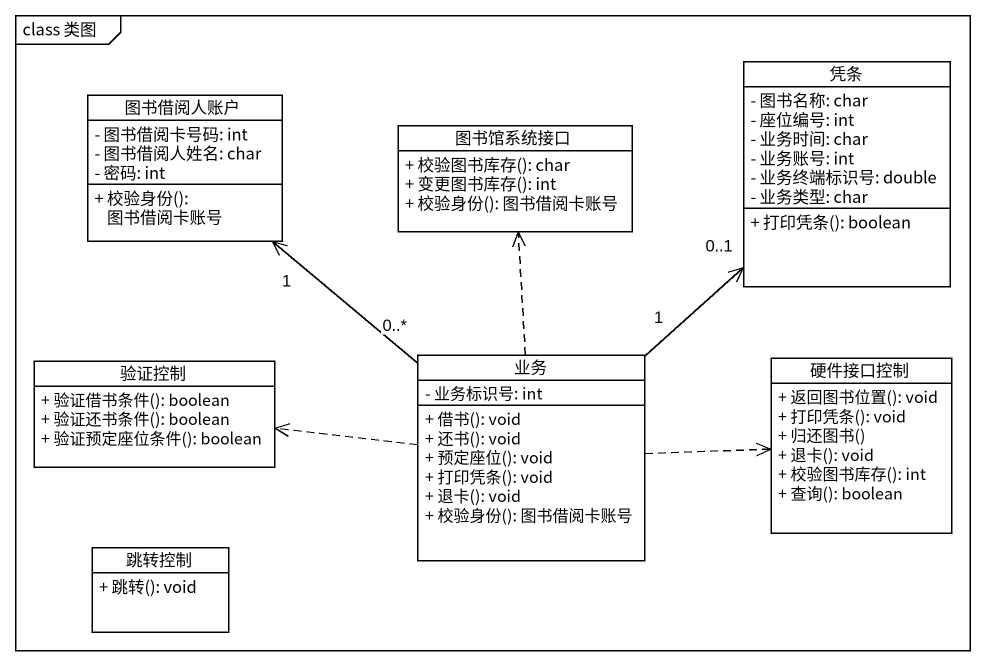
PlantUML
@startuml
mainframe class 类图
hide circle
hide empty members
skinparam classAttributeIconSize 0
class 图书借阅人账户 {
  - 图书借阅卡号码: int
  - 图书借阅人姓名: char
  - 密码: int
  + 校验身份(): 图书借阅卡账号
}
class 凭条 {
  - 图书名称: char
  - 座位编号: int
  - 业务时间: char
  - 业务账号: int
  - 业务终端标识号: double
  - 业务类型: char
  + 打印凭条(): boolean
}
class 图书馆系统接口 {
  + 校验图书库存(): char
  + 变更图书库存(): int
  + 校验身份(): 图书借阅卡账号
}
class 验证控制 {
  + 验证借书条件(): boolean
  + 验证还书条件(): boolean
  + 验证预定座位条件(): boolean
}
class 业务 {
  - 业务标识号: int
  + 借书(): void
  + 还书(): void
  + 预定座位(): void
  + 打印凭条(): void
  + 退卡(): void
  + 校验身份(): 图书借阅卡账号
}
class 硬件接口控制 {
  + 返回图书位置(): void
  + 打印凭条(): void
  + 归还图书()
  + 退卡(): void
  + 校验图书库存(): int
  + 查询(): boolean
}
class 跳转控制 {
  + 跳转(): void
}
业务 "0..*" -up-> "1" 图书借阅人账户
业务 "1" -up-> "0..1" 凭条
业务 .up.> 图书馆系统接口
业务 .left.> 验证控制
业务 .right.> 硬件接口控制
@enduml
